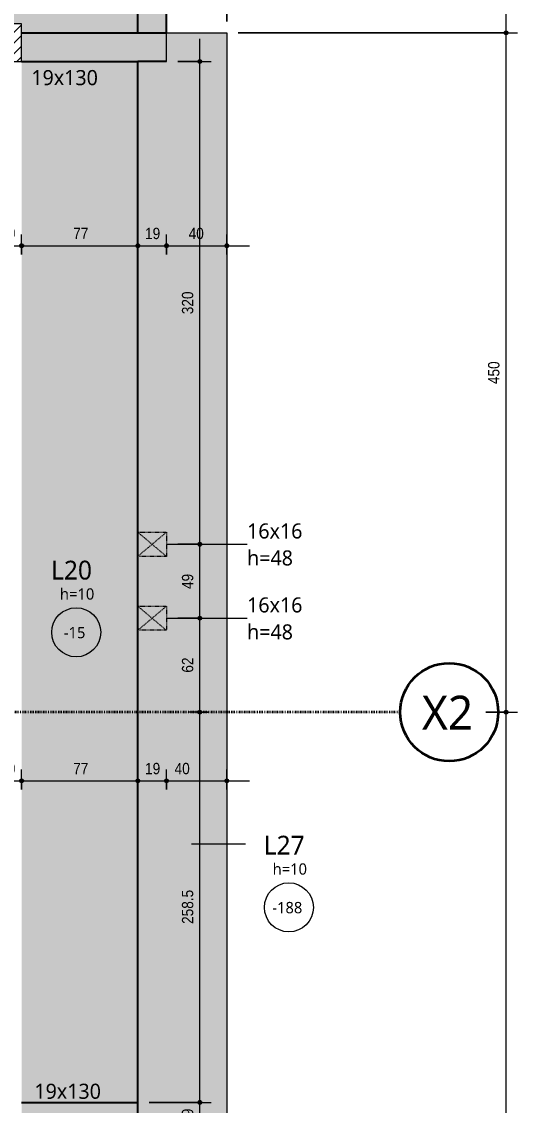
# Model space of a CAD drawing. Header units: centimetres. Extents: x -2136 to 34701, y -1430 to 84208.
# Drawn here: x 1712 to 2040, y -37 to 681 of the extents above; entities that cross this region are included whole.
import ezdxf

# ---------------------------------------------------------------- set-up
doc = ezdxf.new("R2010")
doc.units = ezdxf.units.CM
doc.linetypes.add('Dash dot', pattern=[1.5875, 0.635, -0.47625, 0, -0.47625])
doc.linetypes.add('Traço', pattern=[0.635, 0.3175, -0.3175])
for name, color, linetype, lineweight in [('A-ANNO-DIMS', 7, 'Continuous', 9), ('A-ANNO-DIMS-50', 7, 'Continuous', 9), ('A-DETL', 7, 'Continuous', 18), ('A-DETL-GENF', 7, 'Continuous', 18), ('A-DETL-THIN', 7, 'Continuous', 18), ('A-FLOR', 7, 'Continuous', 18), ('A-FLOR-IDEN', 7, 'Continuous', 9), ('A-GENM', 7, 'Continuous', 18), ('A-GENM-HDLN', 7, 'Traço', 18), ('A-GENM-IDEN', 7, 'Continuous', 9), ('S-BEAM', 7, 'Continuous', 18), ('S-BEAM-IDEN', 7, 'Continuous', 9), ('S-GRID', 7, 'Continuous', 9), ('S-GRID-IDEN', 7, 'Continuous', 9)]:
    doc.layers.add(name, color=color, linetype=linetype, lineweight=lineweight)
doc.styles.add('Fira Sans_2', font='FiraSans-Regular.ttf', dxfattribs={"width": 0.9, "height": 7.5})
doc.styles.add('Gadugi_1', font='gadugi.ttf', dxfattribs={"height": 10})
doc.styles.add('Gadugi_3', font='gadugi.ttf', dxfattribs={"height": 7.5})
doc.styles.add('Gadugi_4', font='gadugi.ttf', dxfattribs={"height": 12.5})
doc.styles.add('Gadugi_5', font='gadugi.ttf', dxfattribs={"height": 22.5})
doc.dimstyles.new('PED_R80_1_5mm_ACIMA_As_ESQ__R00', dxfattribs={"dimscale": 30.48, "dimtxt": 10.229846, "dimasz": 0.328084, "dimexe": 0.246063, "dimexo": 0.246063, "dimgap": 0.049213, "dimtad": 1, "dimdec": 1, "dimrnd": 0.5, "dimdsep": 46, "dimtxsty": 'Fira Sans_2', "dimblk1": 'DOTSMALL', "dimblk2": 'DOTSMALL', "dimsah": 1, "dimcen": 0.09, "dimdle": 0.492126, "dimazin": 0, "dimtfac": 1, "dimtdec": 4, "dimtix": 1, "dimtmove": 0, "dimatfit": 3, "dimfxl": 1, "dimtvp": 1, "dimtolj": 1, "dimtzin": 0, "dimarcsym": 2})
doc.dimstyles.new('PED_R80_1_5mm_ACIMA_As_ESQ__R00_2', dxfattribs={"dimscale": 30.48, "dimtxt": 10.229846, "dimasz": 0.328084, "dimexe": 0.246063, "dimexo": 0.246063, "dimgap": 0.049213, "dimtad": 1, "dimdec": 1, "dimrnd": 0.5, "dimdsep": 46, "dimtxsty": 'Fira Sans_2', "dimblk1": 'DOTSMALL', "dimblk2": 'DOTSMALL', "dimsah": 1, "dimcen": 0.09, "dimdle": 0.492126, "dimazin": 0, "dimtfac": 1, "dimtdec": 4, "dimtix": 1, "dimtmove": 2, "dimatfit": 3, "dimfxl": 1, "dimtvp": 1, "dimtolj": 1, "dimtzin": 0, "dimarcsym": 2})
doc.dimstyles.new('PED_R80_1_5mm_ACIMA_As_ESQ__R00_3', dxfattribs={"dimscale": 30.48, "dimtxt": 10.229846, "dimasz": 0.328084, "dimexe": 0.246063, "dimexo": 0.246063, "dimgap": 0.049213, "dimtad": 1, "dimdec": 1, "dimrnd": 0.5, "dimdsep": 46, "dimtxsty": 'Fira Sans_2', "dimblk1": 'DOTSMALL', "dimblk2": 'DOTSMALL', "dimsah": 1, "dimcen": 0.09, "dimdle": 0.492126, "dimazin": 0, "dimtfac": 1, "dimtdec": 4, "dimtix": 1, "dimtmove": 0, "dimatfit": 3, "dimfxl": 1, "dimtvp": 1, "dimtolj": 1, "dimtzin": 0, "dimarcsym": 2})

# ---------------------------------------------------------------- blocks, each defined once
blk = doc.blocks.new('PED_FURO_RETANGULAR_R04_2020 _INSTÂNCIA_ - FURO RET-V1-PL K 100 - FORMA DO 5º PAVIMENTO')
at = {"layer": 'A-GENM-HDLN'}
for p, q in [((-8, 9.5), (8, -9.5)), ((-8, -9.5), (8, 9.5)), ((-8, -9.5), (-8, 9.5)), ((-8, 9.5), (8, 9.5)), ((8, 9.5), (8, -9.5))]:
    blk.add_line(p, q, dxfattribs=at)
blk = doc.blocks.new('PED_TAG_LAJE_R01 - TÍTULO_ESPESSURA_REBAIXO-2413107-PL K 100 - FORMA DO 5º PAVIMENTO')
at = {"layer": 'A-FLOR-IDEN'}
blk.add_circle((-0.046, -0.667), 0.325, dxfattribs=at)
blk = doc.blocks.new('Eixo - X2-2173052-PL K 100 - FORMA DO 5º PAVIMENTO')
at = {"layer": 'S-GRID-IDEN', "color": 114, "lineweight": 35, "true_color": 0x00b050}
blk.add_circle((0, 0), 0.65, dxfattribs=at)
blk = doc.blocks.new('DIMBLOCK224-PL K 100 - FORMA DO 5º PAVIMENTO')
at = {"layer": 'A-ANNO-DIMS-50', "true_color": 0x000032}
h = blk.add_hatch(color=178, dxfattribs=at)
edge = h.paths.add_edge_path(flags=0)
edge.add_arc((2032.69, 223.75), 1.25, 0, 360)
h = blk.add_hatch(color=178, dxfattribs=at)
edge = h.paths.add_edge_path(flags=0)
edge.add_arc((2032.69, -388.25), 1.25, 0, 360)
at = {"layer": 'A-ANNO-DIMS-50', "color": 178, "true_color": 0x000032}
for p, q in [((2019.31, 223.75), (2040.19, 223.75)), ((2032.69, 223.75), (2019.31, 223.75)), ((2032.69, -388.25), (2032.69, 223.75)), ((1815, -388.25), (2040.19, -388.25)), ((2032.69, -388.25), (1815, -388.25))]:
    blk.add_line(p, q, dxfattribs=at)
for centre in [(2032.69, 223.75), (2032.69, -388.25)]:
    blk.add_circle(centre, 1.25, dxfattribs=at)
at = {"layer": 'A-ANNO-DIMS-50', "color": 0, "insert": (2020.8, -89.27), "char_height": 7.5, "width": 16.8399, "attachment_point": 1, "rotation": 90, "line_spacing_factor": 1.049215, "style": 'Fira Sans_2'}
blk.add_mtext('612', dxfattribs=at)
blk = doc.blocks.new('_DotSmall')
at = {"color": 0, "linetype": 'ByBlock', "const_width": 0.5}
blk.add_lwpolyline([(-0.0625, 0, 1), (0.0625, 0, 1)], format="xyb", close=True, dxfattribs=at)
blk = doc.blocks.new('DIMBLOCK225-PL K 100 - FORMA DO 5º PAVIMENTO')
at = {"layer": 'A-ANNO-DIMS-50', "true_color": 0x000032}
h = blk.add_hatch(color=178, dxfattribs=at)
edge = h.paths.add_edge_path(flags=0)
edge.add_arc((2032.69, 673.75), 1.25, 0, 360)
h = blk.add_hatch(color=178, dxfattribs=at)
edge = h.paths.add_edge_path(flags=0)
edge.add_arc((2032.69, 223.75), 1.25, 0, 360)
at = {"layer": 'A-ANNO-DIMS-50', "color": 178, "true_color": 0x000032}
for p, q in [((1855, 673.75), (2040.19, 673.75)), ((2032.69, 673.75), (1855, 673.75)), ((2032.69, 223.75), (2032.69, 673.75)), ((2019.31, 223.75), (2040.19, 223.75)), ((2032.69, 223.75), (2019.31, 223.75))]:
    blk.add_line(p, q, dxfattribs=at)
for centre in [(2032.69, 673.75), (2032.69, 223.75)]:
    blk.add_circle(centre, 1.25, dxfattribs=at)
at = {"layer": 'A-ANNO-DIMS-50', "color": 0, "insert": (2020.8, 441.08), "char_height": 7.5, "width": 18.4137, "attachment_point": 1, "rotation": 90, "line_spacing_factor": 1.049215, "style": 'Fira Sans_2'}
blk.add_mtext('450', dxfattribs=at)
blk = doc.blocks.new('DIMBLOCK226-PL K 100 - FORMA DO 5º PAVIMENTO')
at = {"layer": 'A-ANNO-DIMS-50', "true_color": 0x000032}
h = blk.add_hatch(color=178, dxfattribs=at)
edge = h.paths.add_edge_path(flags=0)
edge.add_arc((2032.69, 827.75), 1.25, 0, 360)
h = blk.add_hatch(color=178, dxfattribs=at)
edge = h.paths.add_edge_path(flags=0)
edge.add_arc((2032.69, 673.75), 1.25, 0, 360)
at = {"layer": 'A-ANNO-DIMS-50', "color": 178, "true_color": 0x000032}
for p, q in [((1970, 827.75), (2040.19, 827.75)), ((2032.69, 827.75), (1970, 827.75)), ((2032.69, 673.75), (2032.69, 827.75)), ((1855, 673.75), (2040.19, 673.75)), ((2032.69, 673.75), (1855, 673.75))]:
    blk.add_line(p, q, dxfattribs=at)
for centre in [(2032.69, 827.75), (2032.69, 673.75)]:
    blk.add_circle(centre, 1.25, dxfattribs=at)
at = {"layer": 'A-ANNO-DIMS-50', "color": 0, "insert": (2020.8, 743.67), "char_height": 7.5, "width": 16.9973, "attachment_point": 1, "rotation": 90, "line_spacing_factor": 1.049215, "style": 'Fira Sans_2'}
blk.add_mtext('154', dxfattribs=at)
blk = doc.blocks.new('DIMBLOCK388-PL K 100 - FORMA DO 5º PAVIMENTO')
at = {"layer": 'A-ANNO-DIMS-50', "true_color": 0x000032}
h = blk.add_hatch(color=178, dxfattribs=at)
edge = h.paths.add_edge_path(flags=0)
edge.add_arc((1692.5, 178.28), 1.25, 0, 360)
h = blk.add_hatch(color=178, dxfattribs=at)
edge = h.paths.add_edge_path(flags=0)
edge.add_arc((1711.5, 178.28), 1.25, 0, 360)
at = {"layer": 'A-ANNO-DIMS-50', "color": 178, "true_color": 0x000032}
for p, q in [((1692.5, 172.55), (1692.5, 185.78)), ((1711.5, 172.55), (1711.5, 185.78)), ((1692.5, 178.28), (1711.5, 178.28)), ((1692.5, 178.28), (1692.5, 172.55)), ((1711.5, 178.28), (1711.5, 172.55))]:
    blk.add_line(p, q, dxfattribs=at)
for centre in [(1692.5, 178.28), (1711.5, 178.28)]:
    blk.add_circle(centre, 1.25, dxfattribs=at)
at = {"layer": 'A-ANNO-DIMS-50', "color": 0, "insert": (1697.34, 190.16), "char_height": 7.5, "width": 11.1741, "attachment_point": 1, "line_spacing_factor": 1.049215, "style": 'Fira Sans_2'}
blk.add_mtext('19', dxfattribs=at)
blk = doc.blocks.new('DIMBLOCK389-PL K 100 - FORMA DO 5º PAVIMENTO')
at = {"layer": 'A-ANNO-DIMS-50', "true_color": 0x000032}
h = blk.add_hatch(color=178, dxfattribs=at)
edge = h.paths.add_edge_path(flags=0)
edge.add_arc((1711.5, 178.28), 1.25, 0, 360)
h = blk.add_hatch(color=178, dxfattribs=at)
edge = h.paths.add_edge_path(flags=0)
edge.add_arc((1788.5, 178.28), 1.25, 0, 360)
at = {"layer": 'A-ANNO-DIMS-50', "color": 178, "true_color": 0x000032}
for p, q in [((1711.5, 172.55), (1711.5, 185.78)), ((1788.5, 172.55), (1788.5, 185.78)), ((1711.5, 178.28), (1788.5, 178.28)), ((1711.5, 178.28), (1711.5, 172.55)), ((1788.5, 178.28), (1788.5, 172.55))]:
    blk.add_line(p, q, dxfattribs=at)
for centre in [(1711.5, 178.28), (1788.5, 178.28)]:
    blk.add_circle(centre, 1.25, dxfattribs=at)
at = {"layer": 'A-ANNO-DIMS-50', "color": 0, "insert": (1745.67, 190.16), "char_height": 7.5, "width": 10.3872, "attachment_point": 1, "line_spacing_factor": 1.049215, "style": 'Fira Sans_2'}
blk.add_mtext('77', dxfattribs=at)
blk = doc.blocks.new('DIMBLOCK390-PL K 100 - FORMA DO 5º PAVIMENTO')
at = {"layer": 'A-ANNO-DIMS-50', "true_color": 0x000032}
h = blk.add_hatch(color=178, dxfattribs=at)
edge = h.paths.add_edge_path(flags=0)
edge.add_arc((1788.5, 178.28), 1.25, 0, 360)
h = blk.add_hatch(color=178, dxfattribs=at)
edge = h.paths.add_edge_path(flags=0)
edge.add_arc((1807.5, 178.28), 1.25, 0, 360)
at = {"layer": 'A-ANNO-DIMS-50', "color": 178, "true_color": 0x000032}
for p, q in [((1788.5, 172.55), (1788.5, 185.78)), ((1807.5, 172.55), (1807.5, 185.78)), ((1788.5, 178.28), (1807.5, 178.28)), ((1788.5, 178.28), (1788.5, 172.55)), ((1807.5, 178.28), (1807.5, 172.55))]:
    blk.add_line(p, q, dxfattribs=at)
for centre in [(1788.5, 178.28), (1807.5, 178.28)]:
    blk.add_circle(centre, 1.25, dxfattribs=at)
at = {"layer": 'A-ANNO-DIMS-50', "color": 0, "insert": (1793.34, 190.16), "char_height": 7.5, "width": 11.1741, "attachment_point": 1, "line_spacing_factor": 1.049215, "style": 'Fira Sans_2'}
blk.add_mtext('19', dxfattribs=at)
blk = doc.blocks.new('DIMBLOCK391-PL K 100 - FORMA DO 5º PAVIMENTO')
at = {"layer": 'A-ANNO-DIMS-50', "true_color": 0x000032}
h = blk.add_hatch(color=178, dxfattribs=at)
edge = h.paths.add_edge_path(flags=0)
edge.add_arc((1807.5, 178.28), 1.25, 0, 360)
h = blk.add_hatch(color=178, dxfattribs=at)
edge = h.paths.add_edge_path(flags=0)
edge.add_arc((1847.5, 178.28), 1.25, 0, 360)
at = {"layer": 'A-ANNO-DIMS-50', "color": 178, "true_color": 0x000032}
for p, q in [((1807.5, 172.55), (1807.5, 185.78)), ((1847.5, 172.55), (1847.5, 185.78)), ((1807.5, 178.28), (1862.5, 178.28)), ((1807.5, 178.28), (1807.5, 172.55)), ((1847.5, 178.28), (1847.5, 172.55))]:
    blk.add_line(p, q, dxfattribs=at)
for centre in [(1807.5, 178.28), (1847.5, 178.28)]:
    blk.add_circle(centre, 1.25, dxfattribs=at)
at = {"layer": 'A-ANNO-DIMS-50', "color": 0, "insert": (1812.92, 190.16), "char_height": 7.5, "width": 12.5906, "attachment_point": 1, "line_spacing_factor": 1.049215, "style": 'Fira Sans_2'}
blk.add_mtext('40', dxfattribs=at)
blk = doc.blocks.new('DIMBLOCK410-PL K 100 - FORMA DO 5º PAVIMENTO')
at = {"layer": 'A-ANNO-DIMS-50', "true_color": 0x000032}
h = blk.add_hatch(color=178, dxfattribs=at)
edge = h.paths.add_edge_path(flags=0)
edge.add_arc((1692.5, 532.76), 1.25, 0, 360)
h = blk.add_hatch(color=178, dxfattribs=at)
edge = h.paths.add_edge_path(flags=0)
edge.add_arc((1711.5, 532.76), 1.25, 0, 360)
at = {"layer": 'A-ANNO-DIMS-50', "color": 178, "true_color": 0x000032}
for p, q in [((1692.5, 527.02), (1692.5, 540.26)), ((1711.5, 527.02), (1711.5, 540.26)), ((1692.5, 532.76), (1711.5, 532.76)), ((1692.5, 532.76), (1692.5, 527.02)), ((1711.5, 532.76), (1711.5, 527.02))]:
    blk.add_line(p, q, dxfattribs=at)
for centre in [(1692.5, 532.76), (1711.5, 532.76)]:
    blk.add_circle(centre, 1.25, dxfattribs=at)
at = {"layer": 'A-ANNO-DIMS-50', "color": 0, "insert": (1697.34, 544.64), "char_height": 7.5, "width": 11.1741, "attachment_point": 1, "line_spacing_factor": 1.049215, "style": 'Fira Sans_2'}
blk.add_mtext('19', dxfattribs=at)
blk = doc.blocks.new('DIMBLOCK411-PL K 100 - FORMA DO 5º PAVIMENTO')
at = {"layer": 'A-ANNO-DIMS-50', "true_color": 0x000032}
h = blk.add_hatch(color=178, dxfattribs=at)
edge = h.paths.add_edge_path(flags=0)
edge.add_arc((1711.5, 532.76), 1.25, 0, 360)
h = blk.add_hatch(color=178, dxfattribs=at)
edge = h.paths.add_edge_path(flags=0)
edge.add_arc((1788.5, 532.76), 1.25, 0, 360)
at = {"layer": 'A-ANNO-DIMS-50', "color": 178, "true_color": 0x000032}
for p, q in [((1711.5, 527.02), (1711.5, 540.26)), ((1788.5, 527.02), (1788.5, 540.26)), ((1711.5, 532.76), (1788.5, 532.76)), ((1711.5, 532.76), (1711.5, 527.02)), ((1788.5, 532.76), (1788.5, 527.02))]:
    blk.add_line(p, q, dxfattribs=at)
for centre in [(1711.5, 532.76), (1788.5, 532.76)]:
    blk.add_circle(centre, 1.25, dxfattribs=at)
at = {"layer": 'A-ANNO-DIMS-50', "color": 0, "insert": (1745.67, 544.64), "char_height": 7.5, "width": 10.3872, "attachment_point": 1, "line_spacing_factor": 1.049215, "style": 'Fira Sans_2'}
blk.add_mtext('77', dxfattribs=at)
blk = doc.blocks.new('DIMBLOCK412-PL K 100 - FORMA DO 5º PAVIMENTO')
at = {"layer": 'A-ANNO-DIMS-50', "true_color": 0x000032}
h = blk.add_hatch(color=178, dxfattribs=at)
edge = h.paths.add_edge_path(flags=0)
edge.add_arc((1788.5, 532.76), 1.25, 0, 360)
h = blk.add_hatch(color=178, dxfattribs=at)
edge = h.paths.add_edge_path(flags=0)
edge.add_arc((1807.5, 532.76), 1.25, 0, 360)
at = {"layer": 'A-ANNO-DIMS-50', "color": 178, "true_color": 0x000032}
for p, q in [((1788.5, 527.02), (1788.5, 540.26)), ((1807.5, 527.02), (1807.5, 540.26)), ((1788.5, 532.76), (1807.5, 532.76)), ((1788.5, 532.76), (1788.5, 527.02)), ((1807.5, 532.76), (1807.5, 527.02))]:
    blk.add_line(p, q, dxfattribs=at)
for centre in [(1788.5, 532.76), (1807.5, 532.76)]:
    blk.add_circle(centre, 1.25, dxfattribs=at)
at = {"layer": 'A-ANNO-DIMS-50', "color": 0, "insert": (1793.34, 544.64), "char_height": 7.5, "width": 11.1741, "attachment_point": 1, "line_spacing_factor": 1.049215, "style": 'Fira Sans_2'}
blk.add_mtext('19', dxfattribs=at)
blk = doc.blocks.new('DIMBLOCK413-PL K 100 - FORMA DO 5º PAVIMENTO')
at = {"layer": 'A-ANNO-DIMS-50', "true_color": 0x000032}
h = blk.add_hatch(color=178, dxfattribs=at)
edge = h.paths.add_edge_path(flags=0)
edge.add_arc((1807.5, 532.76), 1.25, 0, 360)
h = blk.add_hatch(color=178, dxfattribs=at)
edge = h.paths.add_edge_path(flags=0)
edge.add_arc((1847.5, 532.76), 1.25, 0, 360)
at = {"layer": 'A-ANNO-DIMS-50', "color": 178, "true_color": 0x000032}
for p, q in [((1807.5, 527.02), (1807.5, 540.26)), ((1847.5, 527.02), (1847.5, 540.26)), ((1807.5, 532.76), (1862.5, 532.76)), ((1807.5, 532.76), (1807.5, 527.02)), ((1847.5, 532.76), (1847.5, 527.02))]:
    blk.add_line(p, q, dxfattribs=at)
for centre in [(1807.5, 532.76), (1847.5, 532.76)]:
    blk.add_circle(centre, 1.25, dxfattribs=at)
at = {"layer": 'A-ANNO-DIMS-50', "color": 0, "insert": (1822.25, 544.64), "char_height": 7.5, "width": 12.5906, "attachment_point": 1, "line_spacing_factor": 1.049215, "style": 'Fira Sans_2'}
blk.add_mtext('40', dxfattribs=at)
blk = doc.blocks.new('DIMBLOCK477-PL K 100 - FORMA DO 5º PAVIMENTO')
at = {"layer": 'A-ANNO-DIMS-50', "true_color": 0x000032}
h = blk.add_hatch(color=178, dxfattribs=at)
edge = h.paths.add_edge_path(flags=0)
edge.add_arc((1807.5, 806.59), 1.25, 0, 360)
h = blk.add_hatch(color=178, dxfattribs=at)
edge = h.paths.add_edge_path(flags=0)
edge.add_arc((1847.5, 806.59), 1.25, 0, 360)
at = {"layer": 'A-ANNO-DIMS-50', "color": 178, "true_color": 0x000032}
for p, q in [((1807.5, 800.86), (1807.5, 814.09)), ((1847.5, 681.25), (1847.5, 814.09)), ((1807.5, 806.59), (1847.5, 806.59)), ((1807.5, 806.59), (1807.5, 800.86)), ((1847.5, 806.59), (1847.5, 681.25))]:
    blk.add_line(p, q, dxfattribs=at)
for centre in [(1807.5, 806.59), (1847.5, 806.59)]:
    blk.add_circle(centre, 1.25, dxfattribs=at)
at = {"layer": 'A-ANNO-DIMS-50', "color": 0, "insert": (1822.25, 818.47), "char_height": 7.5, "width": 12.5906, "attachment_point": 1, "line_spacing_factor": 1.049215, "style": 'Fira Sans_2'}
blk.add_mtext('40', dxfattribs=at)
blk = doc.blocks.new('DIMBLOCK478-PL K 100 - FORMA DO 5º PAVIMENTO')
at = {"layer": 'A-ANNO-DIMS-50', "true_color": 0x000032}
h = blk.add_hatch(color=178, dxfattribs=at)
edge = h.paths.add_edge_path(flags=0)
edge.add_arc((1847.5, 806.59), 1.25, 0, 360)
h = blk.add_hatch(color=178, dxfattribs=at)
edge = h.paths.add_edge_path(flags=0)
edge.add_arc((1943.5, 806.59), 1.25, 0, 360)
at = {"layer": 'A-ANNO-DIMS-50', "color": 178, "true_color": 0x000032}
for p, q in [((1943.5, 820.25), (1943.5, 799.09)), ((1943.5, 806.59), (1943.5, 820.25)), ((1847.5, 681.25), (1847.5, 814.09)), ((1847.5, 806.59), (1943.5, 806.59)), ((1847.5, 806.59), (1847.5, 681.25))]:
    blk.add_line(p, q, dxfattribs=at)
for centre in [(1847.5, 806.59), (1943.5, 806.59)]:
    blk.add_circle(centre, 1.25, dxfattribs=at)
at = {"layer": 'A-ANNO-DIMS-50', "color": 0, "insert": (1890.39, 818.47), "char_height": 7.5, "width": 12.2758, "attachment_point": 1, "line_spacing_factor": 1.049215, "style": 'Fira Sans_2'}
blk.add_mtext('96', dxfattribs=at)
blk = doc.blocks.new('DIMBLOCK481-PL K 100 - FORMA DO 5º PAVIMENTO')
at = {"layer": 'A-ANNO-DIMS-50', "true_color": 0x000032}
h = blk.add_hatch(color=178, dxfattribs=at)
edge = h.paths.add_edge_path(flags=0)
edge.add_arc((1829.65, -34.75), 1.25, 0, 360)
h = blk.add_hatch(color=178, dxfattribs=at)
edge = h.paths.add_edge_path(flags=0)
edge.add_arc((1829.65, -53.75), 1.25, 0, 360)
at = {"layer": 'A-ANNO-DIMS-50', "color": 178, "true_color": 0x000032}
for p, q in [((1796, -34.75), (1837.15, -34.75)), ((1829.65, -34.75), (1796, -34.75)), ((1829.65, -53.75), (1829.65, -34.75)), ((1796, -53.75), (1837.15, -53.75)), ((1829.65, -53.75), (1796, -53.75))]:
    blk.add_line(p, q, dxfattribs=at)
for centre in [(1829.65, -34.75), (1829.65, -53.75)]:
    blk.add_circle(centre, 1.25, dxfattribs=at)
at = {"layer": 'A-ANNO-DIMS-50', "color": 0, "insert": (1817.77, -48.91), "char_height": 7.5, "width": 11.1741, "attachment_point": 1, "rotation": 90, "line_spacing_factor": 1.049215, "style": 'Fira Sans_2'}
blk.add_mtext('19', dxfattribs=at)
blk = doc.blocks.new('DIMBLOCK482-PL K 100 - FORMA DO 5º PAVIMENTO')
at = {"layer": 'A-ANNO-DIMS-50', "true_color": 0x000032}
h = blk.add_hatch(color=178, dxfattribs=at)
edge = h.paths.add_edge_path(flags=0)
edge.add_arc((1829.65, 223.75), 1.25, 0, 360)
h = blk.add_hatch(color=178, dxfattribs=at)
edge = h.paths.add_edge_path(flags=0)
edge.add_arc((1829.65, -34.75), 1.25, 0, 360)
at = {"layer": 'A-ANNO-DIMS-50', "color": 178, "true_color": 0x000032}
for p, q in [((1835.38, 223.75), (1822.15, 223.75)), ((1829.65, -34.75), (1829.65, 223.75)), ((1829.65, 223.75), (1835.38, 223.75)), ((1796, -34.75), (1837.15, -34.75)), ((1829.65, -34.75), (1796, -34.75))]:
    blk.add_line(p, q, dxfattribs=at)
for centre in [(1829.65, 223.75), (1829.65, -34.75)]:
    blk.add_circle(centre, 1.25, dxfattribs=at)
at = {"layer": 'A-ANNO-DIMS-50', "color": 0, "insert": (1817.77, 83.48), "char_height": 7.5, "width": 26.4402, "attachment_point": 1, "rotation": 90, "line_spacing_factor": 1.049215, "style": 'Fira Sans_2'}
blk.add_mtext('258.5', dxfattribs=at)
blk = doc.blocks.new('DIMBLOCK483-PL K 100 - FORMA DO 5º PAVIMENTO')
at = {"layer": 'A-ANNO-DIMS-50', "true_color": 0x000032}
h = blk.add_hatch(color=178, dxfattribs=at)
edge = h.paths.add_edge_path(flags=0)
edge.add_arc((1829.65, 285.97), 1.25, 0, 360)
h = blk.add_hatch(color=178, dxfattribs=at)
edge = h.paths.add_edge_path(flags=0)
edge.add_arc((1829.65, 223.75), 1.25, 0, 360)
at = {"layer": 'A-ANNO-DIMS-50', "color": 178, "true_color": 0x000032}
for p, q in [((1815, 285.97), (1837.15, 285.97)), ((1829.65, 285.97), (1815, 285.97)), ((1829.65, 223.75), (1829.65, 285.97)), ((1835.38, 223.75), (1822.15, 223.75)), ((1829.65, 223.75), (1835.38, 223.75))]:
    blk.add_line(p, q, dxfattribs=at)
for centre in [(1829.65, 285.97), (1829.65, 223.75)]:
    blk.add_circle(centre, 1.25, dxfattribs=at)
at = {"layer": 'A-ANNO-DIMS-50', "color": 0, "insert": (1817.77, 249.94), "char_height": 7.5, "width": 11.8037, "attachment_point": 1, "rotation": 90, "line_spacing_factor": 1.049215, "style": 'Fira Sans_2'}
blk.add_mtext('62', dxfattribs=at)
blk = doc.blocks.new('DIMBLOCK484-PL K 100 - FORMA DO 5º PAVIMENTO')
at = {"layer": 'A-ANNO-DIMS-50', "true_color": 0x000032}
h = blk.add_hatch(color=178, dxfattribs=at)
edge = h.paths.add_edge_path(flags=0)
edge.add_arc((1829.65, 334.97), 1.25, 0, 360)
h = blk.add_hatch(color=178, dxfattribs=at)
edge = h.paths.add_edge_path(flags=0)
edge.add_arc((1829.65, 285.97), 1.25, 0, 360)
at = {"layer": 'A-ANNO-DIMS-50', "color": 178, "true_color": 0x000032}
for p, q in [((1815, 334.97), (1837.15, 334.97)), ((1829.65, 334.97), (1815, 334.97)), ((1829.65, 285.97), (1829.65, 334.97)), ((1815, 285.97), (1837.15, 285.97)), ((1829.65, 285.97), (1815, 285.97))]:
    blk.add_line(p, q, dxfattribs=at)
for centre in [(1829.65, 334.97), (1829.65, 285.97)]:
    blk.add_circle(centre, 1.25, dxfattribs=at)
at = {"layer": 'A-ANNO-DIMS-50', "color": 0, "insert": (1817.77, 305.35), "char_height": 7.5, "width": 12.2758, "attachment_point": 1, "rotation": 90, "line_spacing_factor": 1.049215, "style": 'Fira Sans_2'}
blk.add_mtext('49', dxfattribs=at)
blk = doc.blocks.new('DIMBLOCK485-PL K 100 - FORMA DO 5º PAVIMENTO')
at = {"layer": 'A-ANNO-DIMS-50', "true_color": 0x000032}
h = blk.add_hatch(color=178, dxfattribs=at)
edge = h.paths.add_edge_path(flags=0)
edge.add_arc((1829.65, 654.75), 1.25, 0, 360)
h = blk.add_hatch(color=178, dxfattribs=at)
edge = h.paths.add_edge_path(flags=0)
edge.add_arc((1829.65, 334.97), 1.25, 0, 360)
at = {"layer": 'A-ANNO-DIMS-50', "color": 178, "true_color": 0x000032}
for p, q in [((1829.65, 334.97), (1829.65, 669.75)), ((1815, 654.75), (1837.15, 654.75)), ((1829.65, 654.75), (1815, 654.75)), ((1815, 334.97), (1837.15, 334.97)), ((1829.65, 334.97), (1815, 334.97))]:
    blk.add_line(p, q, dxfattribs=at)
for centre in [(1829.65, 654.75), (1829.65, 334.97)]:
    blk.add_circle(centre, 1.25, dxfattribs=at)
at = {"layer": 'A-ANNO-DIMS-50', "color": 0, "insert": (1817.77, 487.38), "char_height": 7.5, "width": 17.9416, "attachment_point": 1, "rotation": 90, "line_spacing_factor": 1.049215, "style": 'Fira Sans_2'}
blk.add_mtext('320', dxfattribs=at)

msp = doc.modelspace()

# ---------------------------------------------------------------- hatches: boundary and pattern name
at = {"layer": 'A-DETL-GENF', "true_color": 0x808080}
h = msp.add_hatch(dxfattribs=at)
h.set_pattern_fill('FP_1', color=8, style=0, pattern_type=2)
h.set_pattern_definition([(45, (0, 0), (-3.535534, 3.535534), [])])
h.paths.add_polyline_path([(1711.5, 654.75), (1711.5, 679.75), (1591.5, 679.75), (1591.5, 654.75), (1692.01, 654.75)], flags=0)
at = {"layer": 'A-FLOR', "true_color": 0xfcd5b4}
h = msp.add_hatch(color=254, dxfattribs=at)
h.paths.add_polyline_path([(1076.55, 673.75), (1116.5, 673.75), (1116.5, 684.75), (1276.5, 684.75), (1276.5, 679.75), (1711.5, 679.75), (1711.5, 673.75), (1788.5, 673.75), (1788.5, 827.75), (1739.48, 827.75), (1739.19, 822.54), (1737.38, 811.51), (1734.37, 800.66), (1730.2, 790.2), (1724.92, 780.25), (1718.61, 770.93), (1711.31, 762.34), (1703.14, 754.6), (1693.94, 747.65), (1684.53, 741.98), (1674.31, 737.25), (1663.63, 733.66), (1652.64, 731.24), (1641.04, 730.02), (1630.18, 730.02), (1618.99, 731.24), (1607.99, 733.66), (1597.32, 737.25), (1587.1, 741.98), (1577.45, 747.79), (1568.48, 754.6), (1560.31, 762.34), (1553.02, 770.93), (1546.7, 780.25), (1541.42, 790.2), (1537.26, 800.66), (1534.24, 811.51), (1532.42, 822.62), (1532.14, 827.75), (-506.82, 827.75), (-513.31, 821.01), (-524.39, 811.3), (-536.25, 802.56), (-548.81, 794.86), (-561.98, 788.25), (-575.66, 782.77), (-589.76, 778.47), (-604.16, 775.38), (-618.78, 773.52), (-633.5, 772.91), (-648.22, 773.54), (-662.84, 775.41), (-677.24, 778.51), (-691.33, 782.83), (-705, 788.31), (-718.56, 795.18), (-730.72, 802.65), (-742.57, 811.4), (-753.65, 821.12), (-760.02, 827.75), (-1787.5, 827.75), (-1787.5, 673.75), (-1662, 673.75), (-1662, 679.75), (-1383.5, 679.75), (-1383.5, 684.75), (-1115.5, 684.75), (-1115.5, 673.75), (962.5, 673.75)], flags=0)
h.paths.add_polyline_path([(1630.58, 744.02), (1641.44, 744.06), (1651.44, 745.23), (1661.62, 747.65), (1671.46, 751.23), (1680.81, 755.92), (1689.56, 761.67), (1697.57, 768.4), (1704.76, 776.01), (1711.01, 784.41), (1716.24, 793.47), (1720.38, 803.08), (1723.39, 813.11), (1725.2, 823.42), (1725.46, 827.75), (1546.17, 827.75), (1546.42, 823.42), (1548.24, 813.11), (1551.4, 802.71), (1555.38, 793.47), (1560.62, 784.41), (1566.87, 776.01), (1574.13, 768.34), (1582.07, 761.67), (1590.81, 755.92), (1600.16, 751.23), (1610, 747.65), (1620.18, 745.23), (1630.18, 744.06)], flags=0)
h.paths.add_polyline_path([(-633.42, 786.91), (-619.47, 787.51), (-605.63, 789.34), (-592.01, 792.36), (-578.7, 796.55), (-565.8, 801.9), (-553.42, 808.34), (-541.5, 815.95), (-530.57, 824.34), (-526.85, 827.75), (-739.93, 827.69), (-736.26, 824.34), (-725.19, 815.84), (-713.42, 808.34), (-701.04, 801.9), (-688.14, 796.55), (-674.83, 792.36), (-661.2, 789.34), (-647.36, 787.51), (-633.5, 786.91)], flags=0)
at = {"layer": 'A-FLOR', "true_color": 0xe6b8b7}
msp.add_hatch(color=9, dxfattribs=at).paths.add_polyline_path([(1807.5, -407.25), (1847.5, -407.25), (1847.5, 673.75), (1807.5, 673.75), (1807.5, -388.25)], flags=0)
at = {"layer": 'A-FLOR', "true_color": 0xfcd5b4}
msp.add_hatch(color=254, dxfattribs=at).paths.add_polyline_path([(1711.5, -34.75), (1788.5, -34.75), (1788.5, 654.75), (1711.5, 654.75), (1711.5, 301.25)], flags=0)
at = {"layer": 'S-BEAM', "true_color": 0xfcd5b4}
for points in [[(1788.5, 673.75), (1807.5, 673.75), (1807.5, 827.75), (1788.5, 827.75), (1788.5, 768.34)], [(1711.5, 654.75), (1807.5, 654.75), (1807.5, 673.75), (1711.5, 673.75)], [(1711.5, -53.75), (1788.5, -53.75), (1788.5, -34.75), (1711.5, -34.75)]]:
    msp.add_hatch(color=254, dxfattribs=at).paths.add_polyline_path(points, flags=0)
at = {"layer": 'S-BEAM', "true_color": 0x00bcb8}
msp.add_hatch(color=132, dxfattribs=at).paths.add_polyline_path([(1807.5, -388.25), (1807.5, 654.75), (1788.5, 654.75), (1788.5, -388.25)], flags=0)

# ---------------------------------------------------------------- linework, layer by layer
at = {"layer": 'A-DETL'}
msp.add_line((1860.03, 136.4), (1824.03, 136.4), dxfattribs=at)
at = {"layer": 'A-DETL-THIN'}
for p, q in [((1711.5, 679.75), (1591.5, 679.75)), ((1711.5, 654.75), (1711.5, 679.75)), ((1591.5, 654.75), (1711.5, 654.75))]:
    msp.add_line(p, q, dxfattribs=at)
at = {"layer": 'A-FLOR'}
for p, q in [((1807.5, 654.75), (1807.5, 673.75)), ((1807.5, 673.75), (1847.5, 673.75)), ((1847.5, 673.75), (1847.5, -407.25))]:
    msp.add_line(p, q, dxfattribs=at)
at = {"layer": 'A-GENM-IDEN'}
for p, q in [((1807.5, 334.97), (1860.99, 334.97)), ((1807.5, 285.97), (1860.99, 285.97))]:
    msp.add_line(p, q, dxfattribs=at)
at = {"layer": 'S-BEAM', "lineweight": 25}
for p, q in [((1788.5, 673.75), (1788.5, 827.75)), ((1807.5, 673.75), (1807.5, 827.75)), ((1711.5, 673.75), (1807.5, 673.75)), ((1711.5, 654.75), (1788.5, 654.75)), ((1807.5, 654.75), (1788.5, 654.75)), ((1788.5, -388.25), (1788.5, 654.75)), ((1711.5, -34.75), (1788.5, -34.75))]:
    msp.add_line(p, q, dxfattribs=at)
at = {"layer": 'S-GRID', "color": 114, "linetype": 'Dash dot', "lineweight": 35, "true_color": 0x00b050}
msp.add_line((1962.5, 223.75), (-2070.84, 223.75), dxfattribs=at)

# ---------------------------------------------------------------- block references
at = {"layer": 'A-FLOR-IDEN', "xscale": 49.99999999999998, "yscale": 49.99999999999998, "zscale": 49.99999999999998}
for p in [(1750, 310), (1891.03, 127.81)]:
    msp.add_blockref('PED_TAG_LAJE_R01 - TÍTULO_ESPESSURA_REBAIXO-2413107-PL K 100 - FORMA DO 5º PAVIMENTO', p, dxfattribs=at)
at = {"layer": 'A-GENM', "linetype": 'Traço', "rotation": 269.9999999999998}
for p in [(1798, 334.97), (1798, 285.97)]:
    msp.add_blockref('PED_FURO_RETANGULAR_R04_2020 _INSTÂNCIA_ - FURO RET-V1-PL K 100 - FORMA DO 5º PAVIMENTO', p, dxfattribs=at)
at = {"layer": 'S-GRID-IDEN', "color": 114, "true_color": 0x00b050, "xscale": 49.99999999999998, "yscale": 49.99999999999998, "zscale": 49.99999999999998, "rotation": 90}
msp.add_blockref('Eixo - X2-2173052-PL K 100 - FORMA DO 5º PAVIMENTO', (1995, 223.75), dxfattribs=at)

# ---------------------------------------------------------------- texts
at = {"layer": 'A-FLOR-IDEN', "attachment_point": 1}
for s, insert, char_height, width, style in [('L20', (1730.98, 324.09), 12.5, 33.27, 'Gadugi_4'), ('h=10', (1736.87, 305.8), 7.5, 29.6624, 'Gadugi_3'), ('-15', (1739.46, 280.24), 7.5, 18.8397, 'Gadugi_3'), ('L27', (1872.01, 141.9), 12.5, 33.27, 'Gadugi_4'), ('h=10', (1877.9, 123.61), 7.5, 29.6624, 'Gadugi_3'), ('-188', (1877.69, 98.04), 7.5, 25.654, 'Gadugi_3')]:
    msp.add_mtext(s, dxfattribs=dict(at, insert=insert, char_height=char_height, width=width, style=style))
at = {"layer": 'A-GENM-IDEN', "char_height": 10, "attachment_point": 1, "style": 'Gadugi_1'}
for s, insert, width in [('16x16', (1860.99, 348.79), 44.8945), ('h=48', (1860.99, 330.93), 39.6835), ('16x16', (1860.99, 299.79), 44.8945), ('h=48', (1860.99, 281.93), 39.6835)]:
    msp.add_mtext(s, dxfattribs=dict(at, insert=insert, width=width))
at = {"layer": 'S-BEAM-IDEN', "char_height": 10, "width": 54.1139, "attachment_point": 1, "style": 'Gadugi_1'}
for insert in [(1717.91, 649.12), (1719.93, -22.36)]:
    msp.add_mtext('19x130', dxfattribs=dict(at, insert=insert))
at = {"layer": 'S-GRID-IDEN', "color": 114, "true_color": 0x00b050, "insert": (1976.93, 234.66), "char_height": 22.5, "width": 43.692, "attachment_point": 1, "style": 'Gadugi_5'}
msp.add_mtext('X2', dxfattribs=at)

# ---------------------------------------------------------------- dimensions: what is measured, and where the dimension line sits
at = {"layer": 'A-ANNO-DIMS', "color": 178, "true_color": 0x000032}
for base, p1, p2, override, picture, middle in [((1943.5, 806.59), (1847.5, 673.75), (1943.5, 827.75), {"dimpost": '<>', "dimfxl": 181.471761}, 'DIMBLOCK478-PL K 100 - FORMA DO 5º PAVIMENTO', (1895.5, 811.96)), ((1847.5, 806.59), (1807.5, 808.36), (1847.5, 673.75), {"dimpost": '<>', "dimfxl": 140.42301}, 'DIMBLOCK477-PL K 100 - FORMA DO 5º PAVIMENTO', (1827.5, 811.9)), ((1711.5, 532.76), (1692.5, 534.52), (1711.5, 534.52), {"dimpost": '<>', "dimfxl": 19}, 'DIMBLOCK410-PL K 100 - FORMA DO 5º PAVIMENTO', (1702, 538.13)), ((1788.5, 532.76), (1711.5, 534.52), (1788.5, 534.52), {"dimpost": '<>', "dimfxl": 77}, 'DIMBLOCK411-PL K 100 - FORMA DO 5º PAVIMENTO', (1750, 538.06)), ((1807.5, 532.76), (1788.5, 534.52), (1807.5, 534.52), {"dimpost": '<>', "dimfxl": 19}, 'DIMBLOCK412-PL K 100 - FORMA DO 5º PAVIMENTO', (1798, 538.13)), ((1847.5, 532.76), (1807.5, 534.52), (1847.5, 534.52), {"dimpost": '<>', "dimfxl": 40}, 'DIMBLOCK413-PL K 100 - FORMA DO 5º PAVIMENTO', (1827.5, 538.07)), ((1711.5, 178.28), (1692.5, 180.05), (1711.5, 180.05), {"dimpost": '<>', "dimfxl": 19}, 'DIMBLOCK388-PL K 100 - FORMA DO 5º PAVIMENTO', (1702, 183.65)), ((1788.5, 178.28), (1711.5, 180.05), (1788.5, 180.05), {"dimpost": '<>', "dimfxl": 77}, 'DIMBLOCK389-PL K 100 - FORMA DO 5º PAVIMENTO', (1750, 183.58)), ((1807.5, 178.28), (1788.5, 180.05), (1807.5, 180.05), {"dimpost": '<>', "dimfxl": 19}, 'DIMBLOCK390-PL K 100 - FORMA DO 5º PAVIMENTO', (1798, 183.65))]:
    dim = msp.add_linear_dim(base=base, p1=p1, p2=p2, dimstyle='PED_R80_1_5mm_ACIMA_As_ESQ__R00_3', override=override, dxfattribs=at)
    dim.commit()
    dim.dimension.update_dxf_attribs({"geometry": picture, "text_midpoint": middle})
for base, p1, p2, dimstyle, override, picture, middle in [((2032.69, 827.75), (1847.5, 673.75), (1962.5, 827.75), 'PED_R80_1_5mm_ACIMA_As_ESQ__R00', {"dimpost": '<>', "dimfxl": 192.200416}, 'DIMBLOCK226-PL K 100 - FORMA DO 5º PAVIMENTO', (2027.37, 750.75)), ((2032.69, 673.75), (2011.81, 223.75), (1847.5, 673.75), 'PED_R80_1_5mm_ACIMA_As_ESQ__R00', {"dimpost": '<>', "dimfxl": 479.060246}, 'DIMBLOCK225-PL K 100 - FORMA DO 5º PAVIMENTO', (2027.37, 448.75)), ((1829.65, 654.75), (1807.5, 334.97), (1807.5, 654.75), 'PED_R80_1_5mm_ACIMA_As_ESQ__R00_3', {"dimpost": '<>', "dimfxl": 319.783419}, 'DIMBLOCK485-PL K 100 - FORMA DO 5º PAVIMENTO', (1824.34, 494.86)), ((1829.65, 334.97), (1807.5, 285.97), (1807.5, 334.97), 'PED_R80_1_5mm_ACIMA_As_ESQ__R00_3', {"dimpost": '<>', "dimfxl": 49.000009}, 'DIMBLOCK484-PL K 100 - FORMA DO 5º PAVIMENTO', (1824.28, 310.47)), ((1829.65, 285.97), (1827.88, 223.75), (1807.5, 285.97), 'PED_R80_1_5mm_ACIMA_As_ESQ__R00_3', {"dimpost": '<>', "dimfxl": 65.470477}, 'DIMBLOCK483-PL K 100 - FORMA DO 5º PAVIMENTO', (1824.34, 254.86)), ((1829.65, 223.75), (1788.5, -34.75), (1827.88, 223.75), 'PED_R80_1_5mm_ACIMA_As_ESQ__R00_3', {"dimpost": '<>', "dimfxl": 261.482885}, 'DIMBLOCK482-PL K 100 - FORMA DO 5º PAVIMENTO', (1824.34, 94.5)), ((2032.69, 223.75), (1807.5, -388.25), (2011.81, 223.75), 'PED_R80_1_5mm_ACIMA_As_ESQ__R00', {"dimpost": '<>', "dimfxl": 645.203649}, 'DIMBLOCK224-PL K 100 - FORMA DO 5º PAVIMENTO', (2027.37, -82.25)), ((1829.65, -34.75), (1788.5, -53.75), (1788.5, -34.75), 'PED_R80_1_5mm_ACIMA_As_ESQ__R00_3', {"dimpost": '<>', "dimfxl": 19}, 'DIMBLOCK481-PL K 100 - FORMA DO 5º PAVIMENTO', (1824.28, -44.25))]:
    dim = msp.add_linear_dim(base=base, p1=p1, p2=p2, angle=90, dimstyle=dimstyle, override=override, dxfattribs=at)
    dim.commit()
    dim.dimension.update_dxf_attribs({"geometry": picture, "text_midpoint": middle})
dim = msp.add_linear_dim(base=(1847.5, 178.28), p1=(1807.5, 180.05), p2=(1847.5, 180.05), dimstyle='PED_R80_1_5mm_ACIMA_As_ESQ__R00_2', override={"dimpost": '<>', "dimfxl": 40}, dxfattribs=at)
dim.commit()
dim.dimension.update_dxf_attribs({"geometry": 'DIMBLOCK391-PL K 100 - FORMA DO 5º PAVIMENTO', "text_midpoint": (1819.22, 185.16), "dimtype": 160})

doc.saveas('drawing.dxf')
